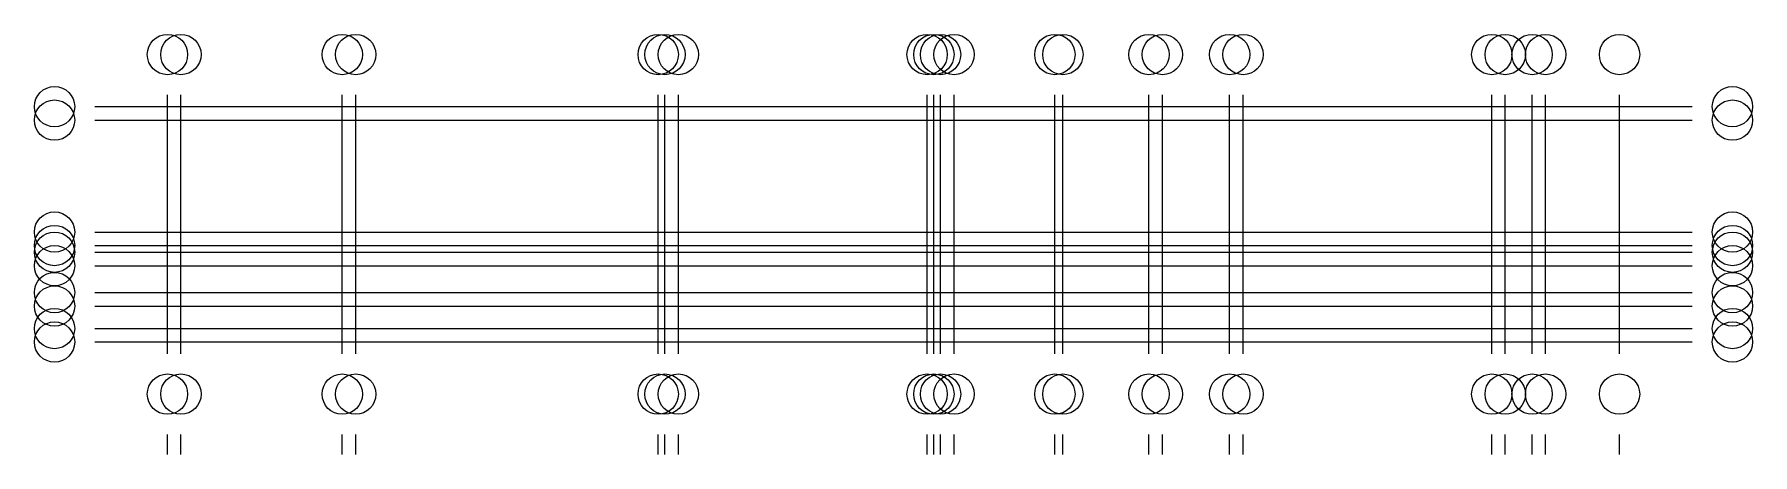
# Model space of a CAD drawing. Extents: x 165547 to 191107, y -318152 to -311902.
import ezdxf

# ---------------------------------------------------------------- set-up
doc = ezdxf.new("R2010")
doc.units = 0
for name, color, linetype in [('A-AXIS', 3, 'Continuous'), ('A-AXIS-DIM', 4, 'CONTINUOUS'), ('A-AXIS-LABEL', 7, 'CONTINUOUS')]:
    doc.layers.add(name, color=color, linetype=linetype)

msp = doc.modelspace()

# ---------------------------------------------------------------- linework, layer by layer
at = {"layer": 'A-AXIS', "color": 3}
for p, q in [((167527, -316652), (167527, -312802)), ((167727, -316652), (167727, -312802)), ((170127, -316652), (170127, -312802)), ((170327, -316652), (170327, -312802)), ((174827, -316652), (174827, -312802)), ((174927, -316652), (174927, -312802)), ((175127, -316652), (175127, -312802)), ((178827, -316652), (178827, -312802)), ((178927, -316652), (178927, -312802)), ((179027, -316652), (179027, -312802)), ((179227, -316652), (179227, -312802)), ((180727, -316652), (180727, -312802)), ((180847, -316652), (180847, -312802)), ((182127, -316652), (182127, -312802)), ((182327, -316652), (182327, -312802)), ((183327, -316652), (183327, -312802)), ((183527, -316652), (183527, -312802)), ((187227, -316652), (187227, -312802)), ((187427, -316652), (187427, -312802)), ((187827, -316652), (187827, -312802)), ((188027, -316652), (188027, -312802)), ((189127, -316652), (189127, -312802)), ((166447, -312977), (190207, -312977)), ((166447, -313177), (190207, -313177)), ((166447, -314842), (190207, -314842)), ((166447, -315042), (190207, -315042)), ((166447, -315142), (190207, -315142)), ((166447, -315342), (190207, -315342)), ((166447, -315742), (190207, -315742)), ((166447, -315942), (190207, -315942)), ((166447, -316277), (190207, -316277)), ((166447, -316477), (190207, -316477))]:
    msp.add_line(p, q, dxfattribs=at)
at = {"layer": 'A-AXIS-DIM'}
for p, q in [((167527, -318152), (167527, -317852)), ((167727, -318152), (167727, -317852)), ((170127, -318152), (170127, -317852)), ((170327, -318152), (170327, -317852)), ((174827, -318152), (174827, -317852)), ((174927, -318152), (174927, -317852)), ((175127, -318152), (175127, -317852)), ((178827, -318152), (178827, -317852)), ((178927, -318152), (178927, -317852)), ((179027, -318152), (179027, -317852)), ((179227, -318152), (179227, -317852)), ((180727, -318152), (180727, -317852)), ((180847, -318152), (180847, -317852)), ((182127, -318152), (182127, -317852)), ((182327, -318152), (182327, -317852)), ((183327, -318152), (183327, -317852)), ((183527, -318152), (183527, -317852)), ((187227, -318152), (187227, -317852)), ((187427, -318152), (187427, -317852)), ((187827, -318152), (187827, -317852)), ((188027, -318152), (188027, -317852)), ((189127, -318152), (189127, -317852))]:
    msp.add_line(p, q, dxfattribs=at)
at = {"layer": 'A-AXIS-LABEL'}
for centre in [(167527, -312202), (167727, -312202), (170127, -312202), (170327, -312202), (174827, -312202), (174927, -312202), (175127, -312202), (178827, -312202), (178927, -312202), (179027, -312202), (179227, -312202), (180727, -312202), (180847, -312202), (182127, -312202), (182327, -312202), (183327, -312202), (183527, -312202), (187227, -312202), (187427, -312202), (187827, -312202), (188027, -312202), (189127, -312202), (165847, -312977), (190807, -312977), (165847, -313177), (190807, -313177), (165847, -314842), (190807, -314842), (165847, -315042), (165847, -315142), (190807, -315042), (190807, -315142), (165847, -315342), (190807, -315342), (165847, -315742), (165847, -315942), (190807, -315742), (190807, -315942), (165847, -316277), (165847, -316477), (190807, -316277), (190807, -316477), (167527, -317252), (167727, -317252), (170127, -317252), (170327, -317252), (174827, -317252), (174927, -317252), (175127, -317252), (178827, -317252), (178927, -317252), (179027, -317252), (179227, -317252), (180727, -317252), (180847, -317252), (182127, -317252), (182327, -317252), (183327, -317252), (183527, -317252), (187227, -317252), (187427, -317252), (187827, -317252), (188027, -317252), (189127, -317252)]:
    msp.add_circle(centre, 300, dxfattribs=at)

doc.saveas('drawing.dxf')
